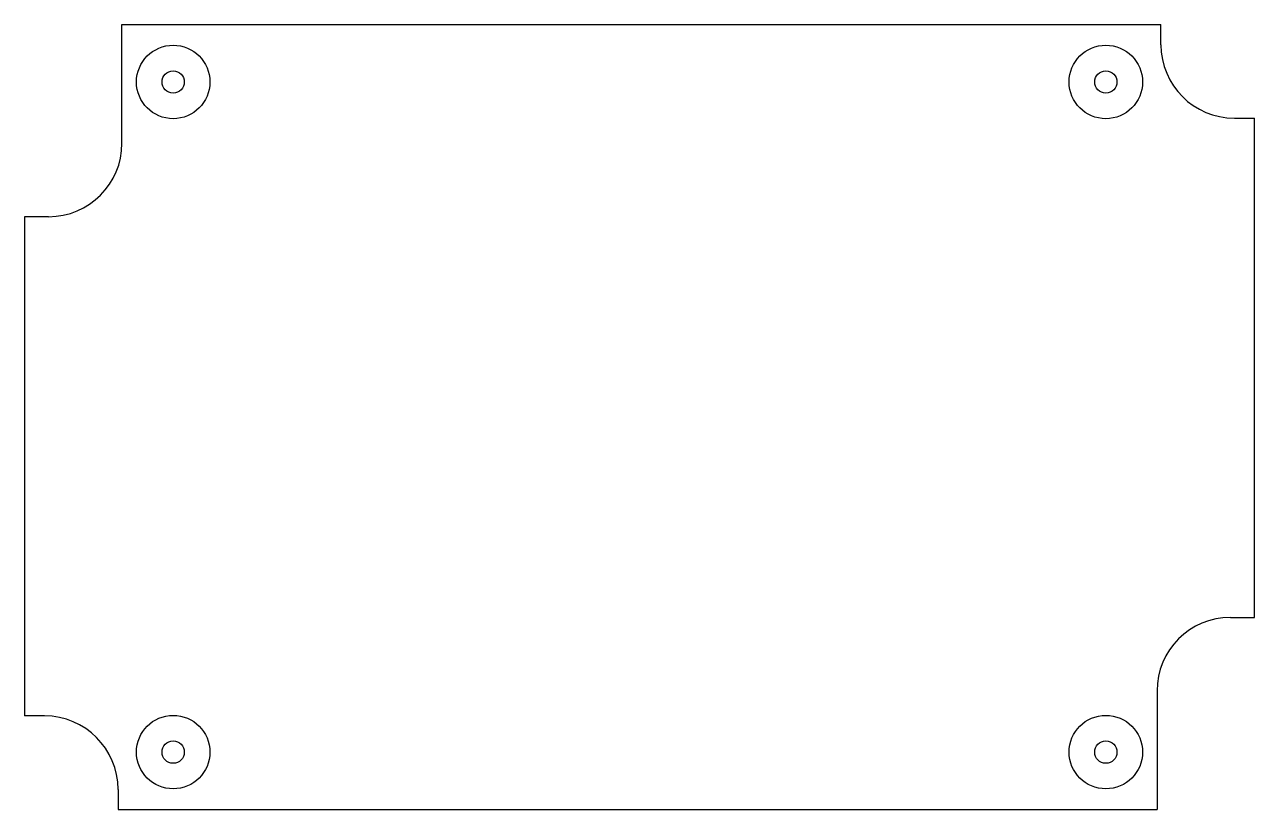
# Model space of a CAD drawing. Header units: millimetres. Extents: x -56 to 55, y -40 to 31.
import ezdxf

# ---------------------------------------------------------------- set-up
doc = ezdxf.new("R2010")
doc.units = ezdxf.units.MM

msp = doc.modelspace()

# ---------------------------------------------------------------- linework, layer by layer
for p, q in [((-46.93, 30.84), (46.42, 30.84)), ((-46.93, 20.19), (-46.93, 30.84)), ((46.42, 29.04), (46.42, 30.84)), ((53.02, 22.44), (54.82, 22.44)), ((54.82, -22.41), (54.82, 22.44)), ((-55.68, 13.59), (-55.68, -31.26)), ((-53.53, 13.59), (-55.68, 13.59)), ((52.67, -22.41), (54.82, -22.41)), ((46.07, -29.01), (46.07, -39.66)), ((-53.88, -31.26), (-55.68, -31.26)), ((-47.28, -37.86), (-47.28, -39.66)), ((-47.28, -39.66), (46.07, -39.66))]:
    msp.add_line(p, q)
for centre, radius in [((-42.33, 25.69), 3.3), ((41.47, 25.69), 3.3), ((-42.33, 25.69), 1), ((41.47, 25.69), 1), ((-42.33, -34.51), 3.3), ((41.47, -34.51), 3.3), ((-42.33, -34.51), 1), ((41.47, -34.51), 1)]:
    msp.add_circle(centre, radius)
for centre, start, end in [((53.02, 29.04), 180, 270), ((-53.53, 20.19), 270, 0), ((52.67, -29.01), 90, 180), ((-53.88, -37.86), 0, 90)]:
    msp.add_arc(centre, 6.6, start, end)

doc.saveas('drawing.dxf')
